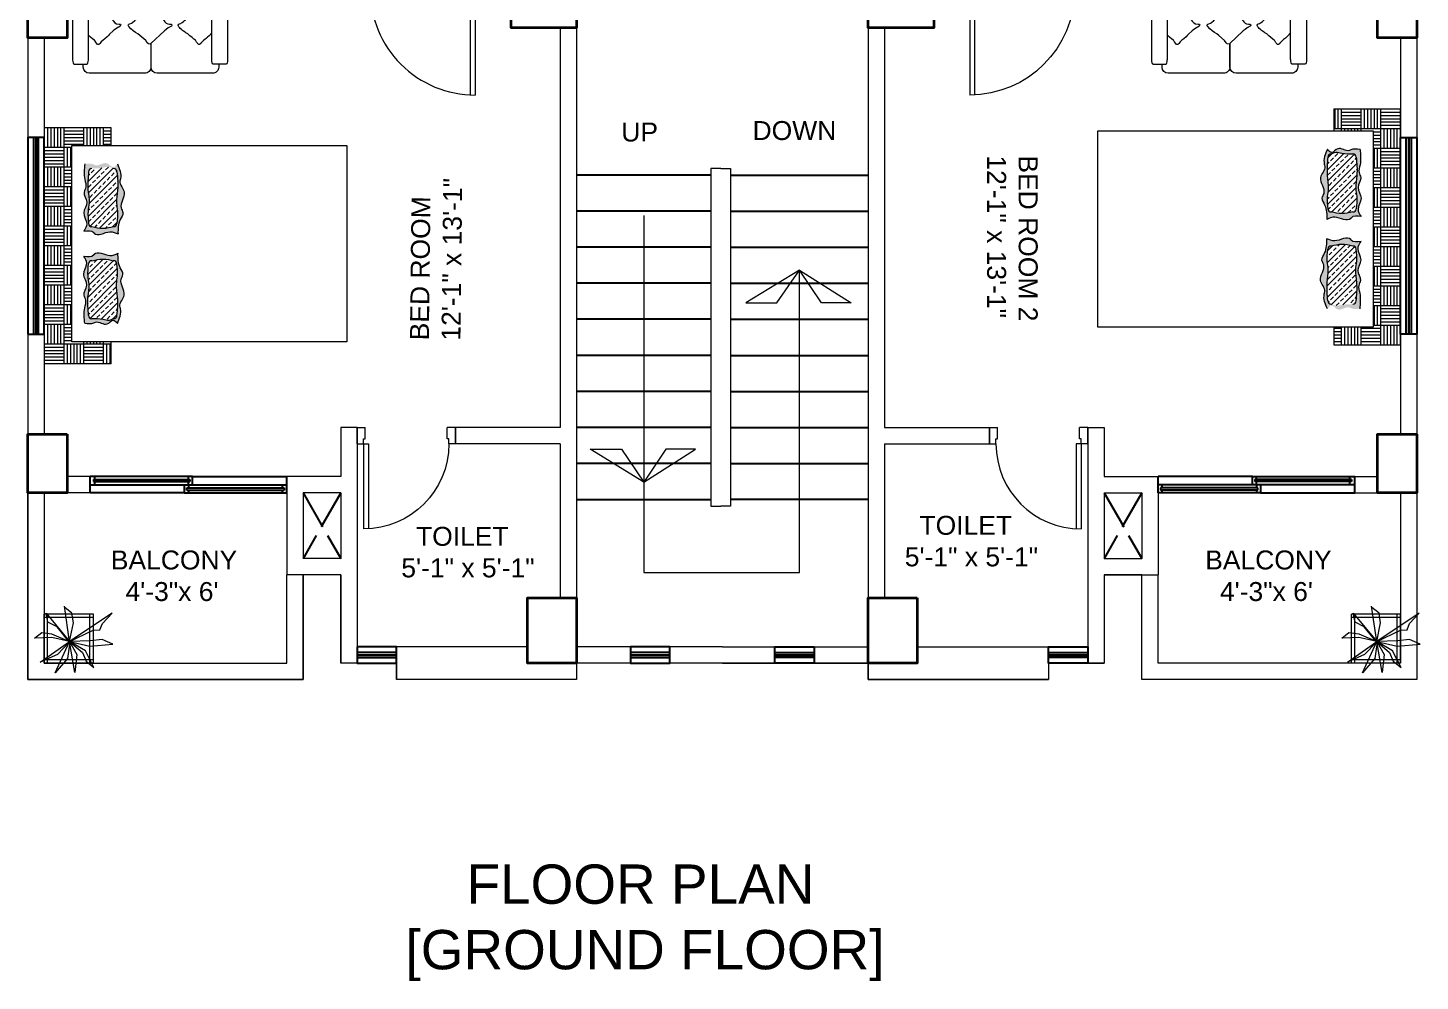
# Model space of a CAD drawing. Header units: inches. Extents: x -6918 to 21732, y -6368 to 1797.
# Drawn here: x 18647.3 to 19072.2, y -4390.7 to -4099.7 of the extents above; entities that cross this region are included whole.
import ezdxf

# ---------------------------------------------------------------- set-up
doc = ezdxf.new("R2010")
doc.units = ezdxf.units.IN
doc.header["$MEASUREMENT"] = 0
doc.linetypes.add('ACAD_ISO02W100', pattern=[15, 12, -3])
for name, color, linetype, lineweight in [('COLOUMN', 10, 'Continuous', 35), ('DIM', 10, 'Continuous', 18), ('dim-8', 7, 'Continuous', 9), ('Door', 6, 'Continuous', 15), ('FTOB', 252, 'Continuous', 18), ('funiture', 250, 'Continuous', 9), ('FUR', 251, 'Continuous', 9), ('furniture', 21, 'Continuous', 15), ('LINE', 250, 'Continuous', 15), ('Raling', 1, 'Continuous', 15), ('STAIR', 32, 'Continuous', 25), ('Varanda', 16, 'Continuous', 15), ('WALL', 7, 'Continuous', 20), ('WINDOW', 5, 'Continuous', 25)]:
    doc.layers.add(name, color=color, linetype=linetype, lineweight=lineweight)
doc.layers.add('DOT', color=140, linetype='ACAD_ISO02W100')
doc.styles.get("Standard").update_dxf_attribs({"font": 'arial.ttf'})

# ---------------------------------------------------------------- blocks, each defined once
blk = doc.blocks.new('A$C71373806')
at = {"layer": 'Door'}
for p, q in [((2, 5), (2, 31)), ((3.5, 5), (3.5, 30.96)), ((0, 5), (0, 0)), ((0, 5), (2, 5)), ((2, 5), (2, 3.5)), ((2, 5), (3.5, 5)), ((28, 5), (28, 3.5)), ((30, 5), (28, 5)), ((30, 5), (30, 0)), ((0, 0), (2.5, 0)), ((2, 3.5), (2.5, 3.5)), ((2.5, 3.5), (2.5, 0)), ((27.5, 3.5), (27.5, 0)), ((28, 3.5), (27.5, 3.5)), ((30, 0), (27.5, 0))]:
    blk.add_line(p, q, dxfattribs=at)
blk.add_arc((2, 5), 26, 0, 90, dxfattribs=at)
blk = doc.blocks.new('M door')
at = {"layer": 'Door'}
for p, q in [((10890.88, 11660.35), (10895.88, 11660.35)), ((10890.88, 11660.35), (10890.88, 11658.35)), ((10890.88, 11658.35), (10892.38, 11658.35)), ((10892.38, 11658.35), (10892.38, 11657.85)), ((10892.38, 11657.85), (10895.88, 11657.85)), ((10895.88, 11660.35), (10895.88, 11657.85)), ((10890.88, 11627.85), (10860.42, 11627.85)), ((10890.88, 11626.35), (10890.88, 11627.85)), ((10890.88, 11626.35), (10860.38, 11626.35)), ((10890.88, 11624.35), (10890.88, 11626.35)), ((10890.88, 11626.35), (10892.38, 11626.35)), ((10890.88, 11624.35), (10895.88, 11624.35)), ((10892.38, 11626.85), (10895.88, 11626.85)), ((10892.38, 11626.35), (10892.38, 11626.85)), ((10895.88, 11624.35), (10895.88, 11626.85))]:
    blk.add_line(p, q, dxfattribs=at)
blk.add_arc((10892.38, 11626.35), 32, 90, 180, dxfattribs=at)
blk = doc.blocks.new('ADFSDF')
at = {"layer": 'COLOUMN'}
for points in [[(-22327.73, -19135.6), (-22309.73, -19135.6), (-22309.73, -19147.6), (-22327.73, -19147.6)], [(-22206.23, -19135.6), (-22186.23, -19135.6), (-22186.23, -19150.6), (-22206.23, -19150.6)], [(-22045.23, -19135.6), (-22025.23, -19135.6), (-22025.23, -19150.6), (-22045.23, -19150.6)], [(-21921.73, -19135.6), (-21903.73, -19135.6), (-21903.73, -19147.6), (-21921.73, -19147.6)], [(-22315.73, -19284.6), (-22315.73, -19302.6), (-22327.73, -19302.6), (-22327.73, -19284.6)], [(-22206.23, -19284.6), (-22186.23, -19284.6), (-22186.23, -19299.6), (-22206.23, -19299.6)], [(-22045.23, -19284.6), (-22025.23, -19284.6), (-22025.23, -19299.6), (-22045.23, -19299.6)], [(-21903.73, -19284.6), (-21903.73, -19302.6), (-21915.73, -19302.6), (-21915.73, -19284.6)], [(-22315.73, -19438.6), (-22315.73, -19456.6), (-22327.73, -19456.6), (-22327.73, -19438.6)], [(-22180.23, -19438.6), (-22160.23, -19438.6), (-22160.23, -19453.6), (-22180.23, -19453.6)], [(-22071.23, -19438.6), (-22051.23, -19438.6), (-22051.23, -19453.6), (-22071.23, -19453.6)], [(-21903.73, -19438.6), (-21903.73, -19456.6), (-21915.73, -19456.6), (-21915.73, -19438.6)], [(-22315.73, -19577.6), (-22315.73, -19595.6), (-22327.73, -19595.6), (-22327.73, -19577.6)], [(-21903.73, -19577.6), (-21903.73, -19595.6), (-21915.73, -19595.6), (-21915.73, -19577.6)], [(-22160.23, -19627.6), (-22160.23, -19647.6), (-22175.23, -19647.6), (-22175.23, -19627.6)], [(-22056.23, -19627.6), (-22056.23, -19647.6), (-22071.23, -19647.6), (-22071.23, -19627.6)]]:
    blk.add_lwpolyline(points, close=True, dxfattribs=at)
blk = doc.blocks.new('A$C33DE3946')
at = {"layer": 'funiture', "linetype": 'ByBlock', "ltscale": 50}
h = blk.add_hatch(color=146, dxfattribs=at)
edge = h.paths.add_edge_path()
edge.add_spline(control_points=[(26.11, 44.95), (25.33, 45.31), (23.06, 46.36), (19.74, 43.94), (18.12, 46.16), (16.86, 45.98), (15.66, 45.81)], knot_values=[0, 0, 0, 0, 2.535089, 7.417238, 7.565084, 10.641303, 10.641303, 10.641303, 10.641303], degree=3, periodic=0)
edge.add_spline(control_points=[(15.66, 45.81), (16.11, 46.53), (17.22, 48.33), (14.72, 51.39), (17.5, 54.6), (15.14, 57.26), (16.65, 59.45), (15.53, 62.38), (15.8, 64.74), (15.97, 66.32)], knot_values=[0, 0, 0, 0, 2.365898, 5.877054, 9.315251, 12.442743, 14.040477, 16.397017, 21.143287, 21.143287, 21.143287, 21.143287], degree=3, periodic=0)
edge.add_spline(control_points=[(15.97, 66.32), (16.94, 66.42), (18.07, 66.54), (20.14, 65.41), (22.47, 67.79), (24.5, 64.66), (25.5, 65.85), (25.92, 66.35)], knot_values=[0, 0, 0, 0, 2.808231, 3.268551, 6.873507, 9.111892, 10.726097, 10.726097, 10.726097, 10.726097], degree=3, periodic=0)
edge.add_spline(control_points=[(25.92, 66.35), (26.58, 64.85), (27.34, 63.09), (26.29, 60.15), (29.54, 57.41), (26.08, 53.93), (28.02, 51.24), (26.07, 48.7), (26.09, 46.44), (26.11, 44.95)], knot_values=[0, 0, 0, 0, 4.610529, 5.374615, 9.016949, 13.930416, 15.45398, 17.711327, 22.172351, 22.172351, 22.172351, 22.172351], degree=3, periodic=0)
edge = h.paths.add_edge_path(flags=16)
edge.add_spline(control_points=[(18.14, 47.2), (19.28, 46.96), (21.49, 46.49), (23.7, 46.97), (24.78, 47.2)], knot_values=[0, 0, 0, 0, 3.429086, 6.69861, 6.69861, 6.69861, 6.69861], degree=3, periodic=0)
edge.add_ellipse((24.78, 48.2), major_axis=(0.708, 0.708), ratio=1, start_angle=225.0292, end_angle=312.4047)
edge.add_spline(control_points=[(25.78, 48.15), (25.92, 49.42), (26.15, 51.51), (25.4, 54.88), (26.27, 58.89), (25.96, 62.08), (25.78, 63.96)], knot_values=[0, 0, 0, 0, 3.808144, 6.257194, 10.21247, 15.843289, 15.843289, 15.843289, 15.843289], degree=3, periodic=0)
edge.add_ellipse((24.78, 63.96), major_axis=(0.707, 0.707), ratio=1, start_angle=315.4095, end_angle=405)
edge.add_spline(control_points=[(24.78, 64.96), (24.32, 65.16), (23.28, 65.63), (21.02, 64.97), (19.27, 64.96), (18.14, 64.96)], knot_values=[0, 0, 0, 0, 1.462449, 3.329855, 6.731129, 6.731129, 6.731129, 6.731129], degree=3, periodic=0)
edge.add_ellipse((18.14, 63.96), major_axis=(-0.707, 0.707), ratio=1, start_angle=-45, end_angle=45)
edge.add_spline(control_points=[(17.14, 63.96), (16.96, 62.08), (16.65, 58.89), (17.52, 54.88), (16.77, 51.51), (17, 49.42), (17.15, 48.15)], knot_values=[0, 0, 0, 0, 5.630819, 9.586095, 12.035145, 15.843289, 15.843289, 15.843289, 15.843289], degree=3, periodic=0)
edge.add_ellipse((18.14, 48.2), major_axis=(0.707, 0.707), ratio=1, start_angle=137.5277, end_angle=225)
h = blk.add_hatch(color=146, dxfattribs=at)
edge = h.paths.add_edge_path()
edge.add_spline(control_points=[(25.92, 17.65), (25.5, 18.15), (24.5, 19.34), (22.47, 16.21), (20.14, 18.59), (18.07, 17.46), (16.94, 17.58), (15.97, 17.68)], knot_values=[0, 0, 0, 0, 1.614205, 3.85259, 7.457546, 7.917867, 10.726097, 10.726097, 10.726097, 10.726097], degree=3, periodic=0)
edge.add_spline(control_points=[(15.97, 17.68), (15.8, 19.26), (15.53, 21.62), (16.65, 24.55), (15.14, 26.74), (17.5, 29.4), (14.72, 32.61), (17.22, 35.67), (16.11, 37.47), (15.66, 38.19)], knot_values=[0, 0, 0, 0, 4.74627, 7.10281, 8.700544, 11.828036, 15.266233, 18.777389, 21.143287, 21.143287, 21.143287, 21.143287], degree=3, periodic=0)
edge.add_spline(control_points=[(15.66, 38.19), (16.86, 38.02), (18.12, 37.84), (19.74, 40.06), (23.06, 37.64), (25.33, 38.69), (26.11, 39.05)], knot_values=[0, 0, 0, 0, 3.076219, 3.224065, 8.106215, 10.641303, 10.641303, 10.641303, 10.641303], degree=3, periodic=0)
edge.add_spline(control_points=[(26.11, 39.05), (26.09, 37.56), (26.07, 35.3), (28.02, 32.76), (26.08, 30.07), (29.54, 26.59), (26.29, 23.85), (27.34, 20.91), (26.58, 19.15), (25.92, 17.65)], knot_values=[0, 0, 0, 0, 4.461025, 6.718371, 8.241935, 13.155403, 16.797737, 17.561823, 22.172351, 22.172351, 22.172351, 22.172351], degree=3, periodic=0)
edge = h.paths.add_edge_path(flags=16)
edge.add_spline(control_points=[(24.78, 36.8), (23.7, 37.03), (21.49, 37.51), (19.28, 37.04), (18.14, 36.8)], knot_values=[0, 0, 0, 0, 3.269523, 6.69861, 6.69861, 6.69861, 6.69861], degree=3, periodic=0)
edge.add_ellipse((18.14, 35.8), major_axis=(-0.707, 0.707), ratio=1, start_angle=-45, end_angle=42.4723)
edge.add_spline(control_points=[(17.15, 35.85), (17, 34.58), (16.77, 32.49), (17.52, 29.12), (16.65, 25.11), (16.96, 21.92), (17.14, 20.04)], knot_values=[0, 0, 0, 0, 3.808144, 6.257194, 10.21247, 15.843289, 15.843289, 15.843289, 15.843289], degree=3, periodic=0)
edge.add_ellipse((18.14, 20.04), major_axis=(0.707, 0.707), ratio=1, start_angle=135, end_angle=225)
edge.add_spline(control_points=[(18.14, 19.04), (19.27, 19.04), (21.02, 19.03), (23.28, 18.37), (24.32, 18.84), (24.78, 19.04)], knot_values=[0, 0, 0, 0, 3.401273, 5.26868, 6.731129, 6.731129, 6.731129, 6.731129], degree=3, periodic=0)
edge.add_ellipse((24.78, 20.04), major_axis=(-0.707, 0.707), ratio=1, start_angle=135, end_angle=224.5905)
edge.add_spline(control_points=[(25.78, 20.04), (25.96, 21.92), (26.27, 25.11), (25.4, 29.12), (26.15, 32.49), (25.92, 34.58), (25.78, 35.85)], knot_values=[0, 0, 0, 0, 5.630819, 9.586095, 12.035145, 15.843289, 15.843289, 15.843289, 15.843289], degree=3, periodic=0)
edge.add_ellipse((24.78, 35.8), major_axis=(-0.708, 0.708), ratio=1, start_angle=227.5953, end_angle=314.9708)
at = {"layer": 'funiture', "color": 146, "linetype": 'ByBlock', "lineweight": 9, "ltscale": 50}
for p, q in [((9.59, 77.31), (3.59, 77.31)), ((3.59, 77.31), (3.59, 71.31)), ((4.59, 77.31), (4.59, 71.31)), ((5.59, 77.31), (5.59, 71.31)), ((6.59, 77.31), (6.59, 71.31)), ((7.59, 77.31), (7.59, 71.31)), ((8.59, 77.31), (8.59, 71.31)), ((15.59, 77.31), (9.59, 77.31)), ((9.59, 77.31), (9.59, 71.31)), ((21.59, 77.31), (15.59, 77.31)), ((15.59, 77.31), (15.59, 72)), ((16.59, 77.31), (16.59, 72)), ((17.59, 77.31), (17.59, 72)), ((18.59, 77.31), (18.59, 72)), ((19.59, 77.31), (19.59, 72)), ((20.59, 77.31), (20.59, 72)), ((24, 77.31), (21.59, 77.31)), ((21.59, 77.31), (21.59, 72)), ((24, 72), (24, 77.31)), ((15.59, 76.31), (9.59, 76.31)), ((15.59, 75.31), (9.59, 75.31)), ((15.59, 74.31), (9.59, 74.31)), ((15.59, 73.31), (9.59, 73.31)), ((15.59, 72.31), (9.59, 72.31)), ((24, 76.31), (21.59, 76.31)), ((24, 75.31), (21.59, 75.31)), ((24, 74.31), (21.59, 74.31)), ((24, 73.31), (21.59, 73.31)), ((24, 72.31), (21.59, 72.31)), ((9.59, 71.31), (3.59, 71.31)), ((3.59, 71.31), (3.59, 65.31)), ((9.59, 70.31), (3.59, 70.31)), ((9.59, 69.31), (3.59, 69.31)), ((9.59, 68.31), (3.59, 68.31)), ((12, 71.31), (9.59, 71.31)), ((9.59, 71.31), (9.59, 65.31)), ((10.59, 71.31), (10.59, 65.31)), ((11.59, 71.31), (11.59, 65.31)), ((9.59, 67.31), (3.59, 67.31)), ((9.59, 66.31), (3.59, 66.31)), ((3.59, 65.31), (3.59, 59.31)), ((9.59, 65.31), (3.59, 65.31)), ((4.59, 65.31), (4.59, 59.31)), ((5.59, 65.31), (5.59, 59.31)), ((6.59, 65.31), (6.59, 59.31)), ((7.59, 65.31), (7.59, 59.31)), ((8.59, 65.31), (8.59, 59.31)), ((9.59, 65.31), (9.59, 59.31)), ((12, 65.31), (9.59, 65.31)), ((12, 64.31), (9.59, 64.31)), ((12, 63.31), (9.59, 63.31)), ((12, 62.31), (9.59, 62.31)), ((12, 61.31), (9.59, 61.31)), ((12, 60.31), (9.59, 60.31)), ((9.59, 59.31), (3.59, 59.31)), ((3.59, 59.31), (3.59, 53.31)), ((9.59, 58.31), (3.59, 58.31)), ((9.59, 57.31), (3.59, 57.31)), ((9.59, 56.31), (3.59, 56.31)), ((9.59, 55.31), (3.59, 55.31)), ((12, 59.31), (9.59, 59.31)), ((9.59, 59.31), (9.59, 53.31)), ((10.59, 59.31), (10.59, 53.31)), ((11.59, 59.31), (11.59, 53.31)), ((9.59, 54.31), (3.59, 54.31)), ((9.59, 53.31), (3.59, 53.31)), ((3.59, 53.31), (3.59, 47.31)), ((4.59, 53.31), (4.59, 47.31)), ((5.59, 53.31), (5.59, 47.31)), ((6.59, 53.31), (6.59, 47.31)), ((7.59, 53.31), (7.59, 47.31)), ((8.59, 53.31), (8.59, 47.31)), ((12, 53.31), (9.59, 53.31)), ((9.59, 53.31), (9.59, 47.31)), ((12, 52.31), (9.59, 52.31)), ((12, 51.31), (9.59, 51.31)), ((9.59, 47.31), (3.59, 47.31)), ((3.59, 47.31), (3.59, 41.31)), ((12, 50.31), (9.59, 50.31)), ((12, 49.31), (9.59, 49.31)), ((12, 48.31), (9.59, 48.31)), ((12, 47.31), (9.59, 47.31)), ((9.59, 47.31), (9.59, 41.31)), ((10.59, 47.31), (10.59, 41.31)), ((11.59, 47.31), (11.59, 41.31)), ((9.59, 46.31), (3.59, 46.31)), ((9.59, 45.31), (3.59, 45.31)), ((9.59, 44.31), (3.59, 44.31)), ((9.59, 43.31), (3.59, 43.31)), ((9.59, 42.31), (3.59, 42.31)), ((9.59, 41.31), (3.59, 41.31)), ((3.59, 41.31), (3.59, 35.31)), ((4.59, 41.31), (4.59, 35.31)), ((5.59, 41.31), (5.59, 35.31)), ((6.59, 41.31), (6.59, 35.31)), ((7.59, 41.31), (7.59, 35.31)), ((8.59, 41.31), (8.59, 35.31)), ((12, 41.31), (9.59, 41.31)), ((9.59, 41.31), (9.59, 35.31)), ((12, 40.31), (9.59, 40.31)), ((12, 39.31), (9.59, 39.31)), ((12, 38.31), (9.59, 38.31)), ((9.59, 35.31), (3.59, 35.31)), ((3.59, 35.31), (3.59, 29.31)), ((9.59, 34.31), (3.59, 34.31)), ((12, 37.31), (9.59, 37.31)), ((12, 36.31), (9.59, 36.31)), ((12, 35.31), (9.59, 35.31)), ((9.59, 35.31), (9.59, 29.31)), ((10.59, 35.31), (10.59, 29.31)), ((11.59, 35.31), (11.59, 29.31)), ((9.59, 33.31), (3.59, 33.31)), ((9.59, 32.31), (3.59, 32.31)), ((9.59, 31.31), (3.59, 31.31)), ((9.59, 30.31), (3.59, 30.31)), ((9.59, 29.31), (3.59, 29.31)), ((3.59, 29.31), (3.59, 23.31)), ((4.59, 29.31), (4.59, 23.31)), ((5.59, 29.31), (5.59, 23.31)), ((6.59, 29.31), (6.59, 23.31)), ((7.59, 29.31), (7.59, 23.31)), ((8.59, 29.31), (8.59, 23.31)), ((12, 29.31), (9.59, 29.31)), ((9.59, 29.31), (9.59, 23.31)), ((12, 28.31), (9.59, 28.31)), ((12, 27.31), (9.59, 27.31)), ((12, 26.31), (9.59, 26.31)), ((9.59, 23.31), (3.59, 23.31)), ((3.59, 23.31), (3.59, 17.31)), ((9.59, 22.31), (3.59, 22.31)), ((9.59, 21.31), (3.59, 21.31)), ((12, 25.31), (9.59, 25.31)), ((12, 24.31), (9.59, 24.31)), ((12, 23.31), (9.59, 23.31)), ((9.59, 23.31), (9.59, 17.31)), ((10.59, 23.31), (10.59, 17.31)), ((11.59, 23.31), (11.59, 17.31)), ((9.59, 20.31), (3.59, 20.31)), ((9.59, 19.31), (3.59, 19.31)), ((9.59, 18.31), (3.59, 18.31)), ((9.59, 17.31), (3.59, 17.31)), ((3.59, 17.31), (3.59, 11.31)), ((4.59, 17.31), (4.59, 11.31)), ((5.59, 17.31), (5.59, 11.31)), ((6.59, 17.31), (6.59, 11.31)), ((7.59, 17.31), (7.59, 11.31)), ((8.59, 17.31), (8.59, 11.31)), ((12, 17.31), (9.59, 17.31)), ((9.59, 17.31), (9.59, 11.31)), ((12, 16.31), (9.59, 16.31)), ((12, 15.31), (9.59, 15.31)), ((12, 14.31), (9.59, 14.31)), ((12, 13.31), (9.59, 13.31)), ((9.59, 11.31), (3.59, 11.31)), ((3.59, 11.31), (3.59, 5.31)), ((9.59, 10.31), (3.59, 10.31)), ((9.59, 9.31), (3.59, 9.31)), ((12, 12.31), (9.59, 12.31)), ((15.59, 11.31), (9.59, 11.31)), ((9.59, 11.31), (9.59, 5.31)), ((10.59, 11.31), (10.59, 5.31)), ((11.59, 11.31), (11.59, 5.31)), ((12.59, 11.31), (12.59, 5.31)), ((13.59, 11.31), (13.59, 5.31)), ((14.59, 11.31), (14.59, 5.31)), ((15.59, 12), (15.59, 11.31)), ((21.59, 11.31), (15.59, 11.31)), ((15.59, 11.31), (15.59, 5.31)), ((21.59, 10.31), (15.59, 10.31)), ((21.59, 9.31), (15.59, 9.31)), ((16.59, 12), (16.59, 11.31)), ((17.59, 12), (17.59, 11.31)), ((18.59, 12), (18.59, 11.31)), ((19.59, 12), (19.59, 11.31)), ((20.59, 12), (20.59, 11.31)), ((21.59, 12), (21.59, 11.31)), ((24, 11.31), (21.59, 11.31)), ((21.59, 11.31), (21.59, 5.31)), ((22.59, 11.31), (22.59, 5.31)), ((23.59, 11.31), (23.59, 5.31)), ((24, 5.31), (24, 12)), ((9.59, 8.31), (3.59, 8.31)), ((9.59, 7.31), (3.59, 7.31)), ((9.59, 6.31), (3.59, 6.31)), ((9.59, 5.31), (3.59, 5.31)), ((15.59, 5.31), (9.59, 5.31)), ((21.59, 8.31), (15.59, 8.31)), ((21.59, 7.31), (15.59, 7.31)), ((21.59, 6.31), (15.59, 6.31)), ((21.59, 5.31), (15.59, 5.31)), ((24, 5.31), (21.59, 5.31))]:
    blk.add_line(p, q, dxfattribs=at)
at = {"layer": 'funiture', "color": 146, "ltscale": 20}
for p, q in [((12, 12), (12, 72)), ((12, 72), (96, 72)), ((96, 72), (96, 12)), ((96, 12), (12, 12))]:
    blk.add_line(p, q, dxfattribs=at)
at = {"layer": 'funiture', "color": 146, "linetype": 'ByBlock', "ltscale": 50}
for p, q in [((21.19, 65.12), (16.9, 60.83)), ((24.62, 65.03), (17.04, 57.44)), ((18.79, 64.49), (17.91, 63.61)), ((21.88, 64.05), (21, 63.17)), ((23.21, 65.38), (22.33, 64.49)), ((25.7, 64.34), (25.42, 64.05)), ((17.91, 60.08), (17.02, 59.19)), ((17.46, 63.17), (17.03, 62.73)), ((25.89, 62.76), (17.25, 54.12)), ((19.23, 61.4), (18.35, 60.52)), ((20.56, 62.73), (19.67, 61.84)), ((21, 59.63), (20.12, 58.75)), ((22.33, 60.96), (21.44, 60.08)), ((23.65, 62.29), (22.77, 61.4)), ((24.98, 63.61), (24.09, 62.73)), ((25.42, 60.52), (24.54, 59.63)), ((26.01, 61.11), (25.86, 60.96)), ((26.04, 59.37), (16.95, 50.28)), ((18.35, 56.98), (17.46, 56.1)), ((25.66, 55.46), (17.58, 47.37)), ((19.67, 58.31), (18.79, 57.42)), ((21.44, 56.54), (20.56, 55.66)), ((22.77, 57.87), (21.88, 56.98)), ((24.09, 59.19), (23.21, 58.31)), ((24.54, 56.1), (23.65, 55.21)), ((25.86, 57.42), (24.98, 56.54)), ((17.46, 52.56), (16.99, 52.09)), ((18.79, 53.89), (17.91, 53)), ((20.12, 55.21), (19.23, 54.33)), ((20.56, 52.12), (19.67, 51.24)), ((25.92, 52.18), (20.52, 46.78)), ((21.88, 53.45), (21, 52.56)), ((23.21, 54.77), (22.33, 53.89)), ((23.65, 51.68), (22.77, 50.79)), ((24.98, 53), (24.09, 52.12)), ((25.71, 53.74), (25.42, 53.45)), ((17.91, 49.47), (17.09, 48.65)), ((19.23, 50.79), (18.35, 49.91)), ((19.67, 47.7), (18.99, 47.02)), ((21, 49.03), (20.12, 48.14)), ((22.33, 50.35), (21.44, 49.47)), ((22.77, 47.26), (22.27, 46.76)), ((24.09, 48.58), (23.21, 47.7)), ((25.82, 48.54), (24.39, 47.11)), ((25.42, 49.91), (24.54, 49.03)), ((25.98, 50.47), (25.86, 50.35)), ((25.91, 34.5), (16.93, 25.51)), ((21.62, 37.27), (16.94, 32.6)), ((17.02, 34.44), (17, 34.42)), ((24.7, 36.82), (17.28, 29.4)), ((18.35, 35.77), (17.46, 34.88)), ((19.67, 37.09), (18.79, 36.21)), ((20.12, 34), (19.23, 33.12)), ((21.44, 35.33), (20.56, 34.44)), ((22.77, 36.65), (21.88, 35.77)), ((23.23, 37.11), (23.21, 37.09)), ((24.54, 34.88), (23.65, 34)), ((25.74, 36.09), (24.98, 35.33)), ((25.79, 30.83), (16.97, 22.01)), ((17.46, 31.35), (17.11, 31)), ((18.79, 32.68), (17.91, 31.79)), ((20.56, 30.91), (19.67, 30.02)), ((21.88, 32.23), (21, 31.35)), ((23.21, 33.56), (22.33, 32.68)), ((23.65, 30.47), (22.77, 29.58)), ((24.98, 31.79), (24.09, 30.91)), ((25.98, 32.8), (25.42, 32.23)), ((17.91, 28.26), (17.16, 27.51)), ((25.79, 27.3), (17.66, 19.17)), ((19.23, 29.58), (18.35, 28.7)), ((19.67, 26.49), (18.79, 25.6)), ((21, 27.81), (20.12, 26.93)), ((22.33, 29.14), (21.44, 28.26)), ((22.77, 26.05), (21.88, 25.16)), ((24.09, 27.37), (23.21, 26.49)), ((25.42, 28.7), (24.54, 27.81)), ((25.86, 25.6), (24.98, 24.72)), ((17.02, 23.84), (16.88, 23.7)), ((18.35, 25.16), (17.46, 24.28)), ((18.79, 22.07), (17.91, 21.18)), ((20.12, 23.39), (19.23, 22.51)), ((21.44, 24.72), (20.56, 23.84)), ((26.04, 24.02), (20.94, 18.91)), ((21.88, 21.63), (21, 20.74)), ((23.21, 22.95), (22.33, 22.07)), ((24.54, 24.28), (23.65, 23.39)), ((25.97, 22.17), (25.42, 21.63)), ((17.46, 20.74), (17.11, 20.39)), ((20.56, 20.3), (19.67, 19.42)), ((23.65, 19.86), (22.77, 18.97)), ((24.98, 21.18), (24.09, 20.3)), ((25.8, 20.24), (24.46, 18.9))]:
    blk.add_line(p, q, dxfattribs=at)
for centre, start, end in [((18.14, 63.96), 90, 180), ((24.78, 63.96), 0, 90), ((24.78, 48.2), 270.0292, 357.4047), ((24.78, 35.8), 2.5953, 89.9708), ((18.14, 20.04), 180, 270), ((24.78, 20.04), 270, 0)]:
    blk.add_arc(centre, 1, start, end, dxfattribs=at)
at = {"layer": 'funiture', "color": 146, "linetype": 'ByBlock', "lineweight": 0, "ltscale": 50}
for centre, start, end in [((18.14, 48.2), 182.5277, 270), ((18.14, 35.8), 90, 177.4723)]:
    blk.add_arc(centre, 1, start, end, dxfattribs=at)
at = {"layer": 'funiture', "color": 146, "linetype": 'ByBlock', "ltscale": 50}
for points, knots in [([(15.97, 66.32), (15.8, 64.74), (15.53, 62.38), (16.65, 59.45), (15.14, 57.26), (17.5, 54.6), (14.72, 51.39), (17.22, 48.33), (16.11, 46.53), (15.66, 45.81)], [0, 0, 0, 0, 4.74627, 7.10281, 8.700544, 11.828036, 15.266233, 18.777389, 21.143287, 21.143287, 21.143287, 21.143287]), ([(17.14, 63.96), (16.96, 62.08), (16.65, 58.89), (17.52, 54.88), (16.77, 51.51), (17, 49.42), (17.15, 48.15)], [0, 0, 0, 0, 5.630819, 9.586095, 12.035145, 15.843289, 15.843289, 15.843289, 15.843289]), ([(25.78, 63.96), (25.96, 62.08), (26.27, 58.89), (25.4, 54.88), (26.15, 51.51), (25.92, 49.42), (25.78, 48.15)], [0, 0, 0, 0, 5.630819, 9.586095, 12.035145, 15.843289, 15.843289, 15.843289, 15.843289]), ([(25.92, 66.35), (26.58, 64.85), (27.34, 63.09), (26.29, 60.15), (29.54, 57.41), (26.08, 53.93), (28.02, 51.24), (26.07, 48.7), (26.09, 46.44), (26.11, 44.95)], [0, 0, 0, 0, 4.610529, 5.374615, 9.016949, 13.930416, 15.45398, 17.711327, 22.172351, 22.172351, 22.172351, 22.172351]), ([(18.14, 47.2), (19.28, 46.96), (21.49, 46.49), (23.7, 46.97), (24.78, 47.2)], [0, 0, 0, 0, 3.429086, 6.69861, 6.69861, 6.69861, 6.69861]), ([(15.66, 45.81), (16.86, 45.98), (18.12, 46.16), (19.74, 43.94), (23.06, 46.36), (25.33, 45.31), (26.11, 44.95)], [0, 0, 0, 0, 3.076219, 3.224065, 8.106215, 10.641303, 10.641303, 10.641303, 10.641303]), ([(15.66, 38.19), (16.86, 38.02), (18.12, 37.84), (19.74, 40.06), (23.06, 37.64), (25.33, 38.69), (26.11, 39.05)], [0, 0, 0, 0, 3.076219, 3.224065, 8.106215, 10.641303, 10.641303, 10.641303, 10.641303]), ([(25.92, 17.65), (26.58, 19.15), (27.34, 20.91), (26.29, 23.85), (29.54, 26.59), (26.08, 30.07), (28.02, 32.76), (26.07, 35.3), (26.09, 37.56), (26.11, 39.05)], [0, 0, 0, 0, 4.610529, 5.374615, 9.016949, 13.930416, 15.45398, 17.711327, 22.172351, 22.172351, 22.172351, 22.172351]), ([(15.97, 17.68), (15.8, 19.26), (15.53, 21.62), (16.65, 24.55), (15.14, 26.74), (17.5, 29.4), (14.72, 32.61), (17.22, 35.67), (16.11, 37.47), (15.66, 38.19)], [0, 0, 0, 0, 4.74627, 7.10281, 8.700544, 11.828036, 15.266233, 18.777389, 21.143287, 21.143287, 21.143287, 21.143287]), ([(17.14, 20.04), (16.96, 21.92), (16.65, 25.11), (17.52, 29.12), (16.77, 32.49), (17, 34.58), (17.15, 35.85)], [0, 0, 0, 0, 5.630819, 9.586095, 12.035145, 15.843289, 15.843289, 15.843289, 15.843289]), ([(18.14, 36.8), (19.28, 37.04), (21.49, 37.51), (23.7, 37.03), (24.78, 36.8)], [0, 0, 0, 0, 3.429086, 6.69861, 6.69861, 6.69861, 6.69861]), ([(25.78, 20.04), (25.96, 21.92), (26.27, 25.11), (25.4, 29.12), (26.15, 32.49), (25.92, 34.58), (25.78, 35.85)], [0, 0, 0, 0, 5.630819, 9.586095, 12.035145, 15.843289, 15.843289, 15.843289, 15.843289]), ([(15.97, 17.68), (16.94, 17.58), (18.07, 17.46), (20.14, 18.59), (22.47, 16.21), (24.5, 19.34), (25.5, 18.15), (25.92, 17.65)], [0, 0, 0, 0, 2.808231, 3.268551, 6.873507, 9.111892, 10.726097, 10.726097, 10.726097, 10.726097]), ([(24.78, 19.04), (24.32, 18.84), (23.28, 18.37), (21.02, 19.03), (19.27, 19.04), (18.14, 19.04)], [0, 0, 0, 0, 1.462449, 3.329855, 6.731129, 6.731129, 6.731129, 6.731129])]:
    blk.add_open_spline(points, degree=3, knots=knots, dxfattribs=at)
blk = doc.blocks.new('FTOB')
at = {"layer": 'FTOB', "color": 72}
for p, q in [((1356.22, 2644.41), (1360.62, 2634.82)), ((1362.23, 2644.29), (1360.62, 2634.82)), ((1351.64, 2641.12), (1360.62, 2634.82)), ((1353.43, 2626.2), (1360.62, 2634.82)), ((1360.62, 2634.82), (1359.01, 2624.1)), ((1373.58, 2626.2), (1360.62, 2634.82))]:
    blk.add_line(p, q, dxfattribs=at)
at = {"layer": 'FTOB'}
for p, q in [((1352.86, 2641.48), (1352.86, 2626.48)), ((1367.86, 2641.48), (1352.86, 2641.48)), ((1367.86, 2640.43), (1352.86, 2640.43)), ((1353.91, 2641.48), (1353.91, 2626.48)), ((1366.81, 2641.48), (1366.81, 2626.48)), ((1367.86, 2641.48), (1367.86, 2626.48)), ((1367.86, 2627.53), (1352.86, 2627.53)), ((1367.86, 2626.48), (1352.86, 2626.48))]:
    blk.add_line(p, q, dxfattribs=at)
at = {"layer": 'FTOB', "color": 72, "flags": 128}
for points in [[(1360.68, 2635.07), (1359.98, 2640.05), (1356.22, 2644.41)], [(1360.62, 2634.82), (1362.86, 2638.86), (1362.23, 2644.29)], [(1360.53, 2635), (1356.89, 2638.84), (1351.64, 2641.12)], [(1349.94, 2633.78), (1352.1, 2632.11), (1355.1, 2632.46), (1360.62, 2634.82)], [(1360.62, 2634.82), (1367.84, 2631.39), (1369.86, 2631.28), (1370.64, 2629.34), (1373.58, 2626.2)]]:
    blk.add_lwpolyline(points, dxfattribs=at)
blk.add_lwpolyline([(1360.62, 2634.82), (1364.51, 2638.16), (1365.66, 2640.82), (1368.01, 2642.77), (1365.44, 2637.73)], close=True, dxfattribs=at)
at = {"layer": 'FTOB', "color": 72, "extrusion": (0, 0, -1), "flags": 128}
for points in [[(-1360.39, 2634.89), (-1356.77, 2630.41), (-1354.02, 2628.9), (-1353.43, 2626.2)], [(-1360.62, 2634.82), (-1366.83, 2636.26), (-1373.85, 2635.62)], [(-1373.85, 2635.62), (-1370.58, 2634.19), (-1366.99, 2634.63), (-1360.62, 2634.82)], [(-1360.62, 2634.82), (-1355.16, 2633.58), (-1349.94, 2633.78)], [(-1360.62, 2634.82), (-1361.76, 2629.13), (-1361.31, 2626.18), (-1359.11, 2624.5)]]:
    blk.add_lwpolyline(points, dxfattribs=at)
blk = doc.blocks.new('A$C32D36C69')
at = {"layer": 'FUR'}
for points in [[(3.02, 23.85), (44.08, 23.85, -0.237245), (45.38, 23.27), (45.38, 17.75, -0.239259), (44.08, 17.1), (2.39, 17.1, -0.373324), (1.95, 17.57), (1.95, 23.26, -0.259578), (3.02, 23.85, -0.458998)], [(1.95, 20.39), (0.47, 20.39, 0.000201), (0.29, 20.27, 0.125644), (0, 18.8), (0, 4.32, 0.112539), (0.28, 2.84), (0.47, 2.71), (4.38, 2.71), (4.55, 2.84, 0.107081), (4.85, 4.32), (4.85, 17.1)], [(4.85, 12.29), (5.68, 11.39), (6.1, 11), (6.43, 10.73), (7, 10.3), (7.36, 10.01), (7.68, 9.71), (7.87, 9.5), (8.06, 9.22), (8.13, 9.13), (8.17, 9.08), (8.24, 8.97), (8.56, 8.73), (8.7, 8.71), (8.83, 8.73), (8.94, 8.81), (9.06, 8.92), (9.22, 9.12), (9.36, 9.36), (9.46, 9.52), (9.56, 9.71), (9.69, 9.89), (9.84, 10.04), (10.32, 10.4), (10.85, 10.86), (11.5, 11.43), (12.17, 11.98), (12.71, 12.37), (12.98, 12.54), (13.44, 12.83), (13.77, 13.08), (14.05, 13.31), (14.46, 13.68), (14.7, 13.95), (14.86, 14.15), (15.01, 14.35, 0.398667), (14.95, 14.96), (14.65, 15.08), (14.32, 15.21), (14.03, 15.33), (13.87, 15.43), (13.42, 15.81), (13.12, 16.09), (12.9, 16.31), (12.76, 16.46), (12.37, 16.76), (12.14, 16.94), (11.74, 17.09)], [(36.22, 17.1), (36.01, 17.06, 0.261458), (35.35, 16.55), (35.18, 16.31), (34.88, 15.9), (34.4, 15.35), (33.87, 15.04), (33.12, 15), (32.88, 14.98), (32.71, 14.92), (32.6, 14.73), (32.65, 14.52), (32.79, 14.32), (33.2, 14.05), (33.47, 13.91), (33.87, 13.69), (34.4, 13.32), (34.9, 12.96), (36.05, 11.89), (36.41, 11.51), (36.79, 11.09), (37.48, 10.54), (38.04, 10.11), (38.62, 9.55), (39.01, 9.03), (39.04, 8.97), (39.27, 8.77), (39.5, 8.71), (39.72, 8.78), (40.02, 9.12), (40.31, 9.62), (40.37, 9.72), (40.65, 10.04), (41.14, 10.41), (41.84, 11.02), (42.49, 11.57)], [(45.38, 20.39), (46.86, 20.39, -0.000201), (47.05, 20.27, -0.125644), (47.34, 18.8), (47.34, 4.32, -0.112539), (47.06, 2.84), (46.86, 2.71), (42.96, 2.71), (42.79, 2.84, -0.107081), (42.49, 4.32), (42.49, 17.1)], [(2.7, 2.71), (2.7, 1.81, 0.422461), (4.57, 0), (21.51, 0, 0.405948), (23.38, 1.81), (23.38, 9.1)], [(23.42, 9.04), (23.42, 1.81, 0.422528), (25.29, 0), (42.23, 0, 0.405948), (44.1, 1.81), (44.1, 2.71)]]:
    blk.add_lwpolyline(points, format="xyb", dxfattribs=at)
blk.add_lwpolyline([(20.65, 17.1), (20.44, 17.06), (20.12, 16.88), (19.84, 16.63), (19.6, 16.31), (19.37, 15.98), (19.19, 15.73), (18.98, 15.5), (18.74, 15.29), (18.29, 15.04), (17.74, 15), (17.26, 14.96), (17.02, 14.8), (16.99, 14.55), (17.18, 14.35), (18.12, 13.8), (18.78, 13.35), (19.3, 12.98), (23.42, 9.06), (23.66, 8.91), (24.2, 8.93), (24.56, 9.31), (25, 9.96), (26.81, 11.51), (27.39, 11.98), (28.08, 12.46), (28.85, 12.96), (29.55, 13.54), (30.14, 14.22), (30.39, 14.66), (30.24, 14.91), (30.11, 14.97), (29.82, 15.1), (29.32, 15.3), (29.02, 15.49), (28.34, 16.09), (28.06, 16.39), (27.37, 16.94), (26.85, 17.1)], dxfattribs=at)

msp = doc.modelspace()

# ---------------------------------------------------------------- linework, layer by layer
at = {"layer": 'dim-8', "ltscale": 2}
for points in [[(19071.26, -4102.67), (19071.26, -4223.67)], [(19071.26, -4241.67), (19071.26, -4298.67), (18987.26, -4298.67), (18987.26, -4266.67), (18975.76, -4266.67), (18975.76, -4293.67), (18958.76, -4293.67), (18958.76, -4298.67), (18903.76, -4298.67), (18903.76, -4293.67), (18814.76, -4293.67), (18814.76, -4298.67), (18759.76, -4298.67), (18759.76, -4293.68), (18742.76, -4293.67), (18742.76, -4266.67), (18731.26, -4266.67), (18731.26, -4298.67), (18647.26, -4298.67), (18647.26, -4241.67)]]:
    msp.add_lwpolyline(points, dxfattribs=at)
at = {"layer": 'DOT'}
for p, q in [((18731.26, -4241.67), (18742.76, -4261.67)), ((18742.76, -4241.67), (18731.26, -4261.67)), ((18987.26, -4241.67), (18975.76, -4261.67)), ((18975.76, -4241.67), (18987.26, -4261.67))]:
    msp.add_line(p, q, dxfattribs=at)
at = {"layer": 'LINE'}
msp.add_lwpolyline([(18835.26, -4156.92), (18835.26, -4265.93), (18882.76, -4265.93), (18882.76, -4173.65), (18866.43, -4183.65), (18875.92, -4183.65), (18882.76, -4173.65), (18898.56, -4183.65), (18889.5, -4183.65), (18882.76, -4173.65)], dxfattribs=at)
msp.add_lwpolyline([(18835.26, -4238.35), (18818.93, -4228.35), (18828.42, -4228.35), (18835.26, -4238.35), (18851.06, -4228.35), (18842, -4228.35)], close=True, dxfattribs=at)
at = {"layer": 'Raling'}
for points in [[(18858.76, -4142.67), (18855.76, -4142.67), (18855.76, -4245.67), (18858.76, -4245.67)], [(18858.76, -4142.67), (18861.76, -4142.67), (18861.76, -4245.67), (18858.76, -4245.67)]]:
    msp.add_lwpolyline(points, dxfattribs=at)
at = {"layer": 'STAIR'}
for p, q in [((18855.76, -4144.67), (18814.76, -4144.67)), ((18861.76, -4144.67), (18903.76, -4144.67)), ((18855.76, -4155.67), (18814.76, -4155.67)), ((18861.76, -4155.67), (18903.76, -4155.67)), ((18855.76, -4166.67), (18814.76, -4166.67)), ((18861.76, -4166.67), (18903.76, -4166.67)), ((18855.76, -4177.67), (18814.76, -4177.67)), ((18861.76, -4177.67), (18903.76, -4177.67)), ((18855.76, -4188.67), (18814.76, -4188.67)), ((18861.76, -4188.67), (18903.76, -4188.67)), ((18855.76, -4199.67), (18814.76, -4199.67)), ((18861.76, -4199.67), (18903.76, -4199.67)), ((18855.76, -4210.67), (18814.76, -4210.67)), ((18861.76, -4210.67), (18903.76, -4210.67)), ((18855.76, -4221.67), (18814.76, -4221.67)), ((18861.76, -4221.67), (18903.76, -4221.67)), ((18855.76, -4232.67), (18814.76, -4232.67)), ((18861.76, -4232.67), (18903.76, -4232.67)), ((18814.76, -4243.67), (18855.76, -4243.67)), ((18903.76, -4243.67), (18861.76, -4243.67))]:
    msp.add_line(p, q, dxfattribs=at)
at = {"layer": 'Varanda'}
for points in [[(18647.26, -4241.67), (18647.26, -4298.67), (18731.26, -4298.67), (18731.26, -4266.67)], [(18652.26, -4241.67), (18652.26, -4293.67), (18726.26, -4293.67), (18726.26, -4266.67)], [(19071.26, -4241.67), (19071.26, -4298.67), (18987.26, -4298.67), (18987.26, -4266.67)], [(19066.26, -4241.67), (19066.26, -4293.67), (18992.26, -4293.67), (18992.26, -4266.67)]]:
    msp.add_lwpolyline(points, dxfattribs=at)
at = {"layer": 'WALL'}
for p, q in [((18809.76, -4099.67), (18809.76, -4221.67)), ((18814.76, -4099.67), (18814.76, -4273.67)), ((18903.76, -4099.67), (18903.76, -4273.67)), ((18908.76, -4099.67), (18908.76, -4221.67)), ((18647.26, -4102.67), (18647.26, -4133.17)), ((18652.26, -4102.67), (18652.26, -4133.17)), ((19066.26, -4102.67), (19066.26, -4133.17)), ((19071.26, -4102.67), (19071.26, -4133.17)), ((18652.26, -4133.17), (18647.26, -4133.17)), ((19066.26, -4133.17), (19071.26, -4133.17)), ((18647.26, -4193.17), (18647.26, -4223.67)), ((18652.26, -4193.17), (18647.26, -4193.17)), ((18652.26, -4193.17), (18652.26, -4223.67)), ((19066.26, -4193.17), (19066.26, -4223.67)), ((19066.26, -4193.17), (19071.26, -4193.17)), ((19071.26, -4193.17), (19071.26, -4223.67)), ((18747.76, -4221.67), (18742.76, -4221.67)), ((18742.76, -4221.67), (18742.76, -4236.67)), ((18747.76, -4221.67), (18747.76, -4293.67)), ((18809.76, -4221.67), (18777.76, -4221.67)), ((18777.76, -4221.67), (18777.76, -4226.67)), ((18908.76, -4221.67), (18940.76, -4221.67)), ((18940.76, -4221.67), (18940.76, -4226.67)), ((18970.76, -4221.67), (18975.76, -4221.67)), ((18970.76, -4221.67), (18970.76, -4293.67)), ((18975.76, -4221.67), (18975.76, -4236.67)), ((18809.76, -4226.67), (18777.76, -4226.67)), ((18809.76, -4226.67), (18809.76, -4273.67)), ((18908.76, -4226.67), (18940.76, -4226.67)), ((18908.76, -4226.67), (18908.76, -4273.67)), ((18666.26, -4236.67), (18659.26, -4236.67)), ((18666.26, -4236.67), (18666.26, -4241.67)), ((18742.76, -4236.67), (18726.26, -4236.67)), ((18726.26, -4236.67), (18726.26, -4266.67)), ((18975.76, -4236.67), (18992.26, -4236.67)), ((18992.26, -4236.67), (18992.26, -4266.67)), ((19052.26, -4236.67), (19059.26, -4236.67)), ((19052.26, -4236.67), (19052.26, -4241.67)), ((18652.26, -4241.67), (18647.26, -4241.67)), ((18666.26, -4241.67), (18659.26, -4241.67)), ((18742.76, -4241.67), (18731.26, -4241.67)), ((18731.26, -4241.67), (18731.26, -4261.67)), ((18742.76, -4241.67), (18742.76, -4261.67)), ((18975.76, -4241.67), (18987.26, -4241.67)), ((18975.76, -4241.67), (18975.76, -4261.67)), ((18987.26, -4241.67), (18987.26, -4261.67)), ((19052.26, -4241.67), (19059.26, -4241.67)), ((18742.76, -4261.67), (18731.26, -4261.67)), ((18975.76, -4261.67), (18987.26, -4261.67)), ((18742.76, -4266.67), (18726.26, -4266.67)), ((18742.76, -4266.67), (18742.76, -4293.67)), ((18975.76, -4266.67), (18992.26, -4266.67)), ((18975.76, -4266.67), (18975.76, -4293.67)), ((18799.76, -4288.67), (18759.76, -4288.67)), ((18759.76, -4288.67), (18759.76, -4298.67)), ((18831.26, -4288.67), (18814.76, -4288.67)), ((18831.26, -4288.67), (18831.26, -4293.67)), ((18859.26, -4288.67), (18843.26, -4288.67)), ((18843.26, -4288.67), (18843.26, -4293.67)), ((18859.26, -4288.67), (18875.26, -4288.67)), ((18875.26, -4288.67), (18875.26, -4293.67)), ((18887.26, -4288.67), (18903.76, -4288.67)), ((18887.26, -4288.67), (18887.26, -4293.67)), ((18918.76, -4288.67), (18958.76, -4288.67)), ((18958.76, -4288.67), (18958.76, -4298.67)), ((18747.76, -4293.67), (18742.76, -4293.67)), ((18831.26, -4293.67), (18814.76, -4293.67)), ((18814.76, -4293.67), (18814.76, -4298.67)), ((18859.26, -4293.67), (18843.26, -4293.67)), ((18859.26, -4293.67), (18875.26, -4293.67)), ((18887.26, -4293.67), (18903.76, -4293.67)), ((18903.76, -4293.67), (18903.76, -4298.67)), ((18970.76, -4293.67), (18975.76, -4293.67)), ((18814.76, -4298.67), (18759.76, -4298.67)), ((18903.76, -4298.67), (18958.76, -4298.67))]:
    msp.add_line(p, q, dxfattribs=at)
at = {"layer": 'WINDOW'}
for p, q in [((18697.49, -4236.67), (18666.26, -4236.67)), ((18666.26, -4241.67), (18666.26, -4236.67)), ((18697.49, -4236.67), (18726.26, -4236.67)), ((18726.26, -4241.67), (18726.26, -4236.67)), ((19021.03, -4236.67), (18992.26, -4236.67)), ((18992.26, -4241.67), (18992.26, -4236.67)), ((19021.03, -4236.67), (19052.26, -4236.67)), ((19052.26, -4241.67), (19052.26, -4236.67)), ((18725.03, -4240.13), (18725.03, -4239.17)), ((18725.03, -4241.67), (18725.03, -4240.82)), ((18725.49, -4240.13), (18725.49, -4240.82)), ((18993.03, -4240.13), (18993.03, -4240.82)), ((18993.49, -4240.13), (18993.49, -4239.17)), ((18993.49, -4241.67), (18993.49, -4240.82)), ((18695, -4241.67), (18666.26, -4241.67)), ((18695, -4241.67), (18726.26, -4241.67)), ((19023.51, -4241.67), (18992.26, -4241.67)), ((19023.51, -4241.67), (19052.26, -4241.67))]:
    msp.add_line(p, q, dxfattribs=at)
at = {"layer": 'WINDOW', "ltscale": 5}
for p, q in [((18667.72, -4237.53), (18667.72, -4236.67)), ((18696.26, -4237.53), (18696.26, -4236.67)), ((18697.49, -4239.17), (18697.49, -4236.67)), ((19021.03, -4239.17), (19021.03, -4236.67)), ((19022.26, -4237.53), (19022.26, -4236.67)), ((19050.8, -4237.53), (19050.8, -4236.67)), ((18666.26, -4239.17), (18726.26, -4239.17)), ((18667.26, -4237.53), (18696.72, -4237.53)), ((18667.26, -4237.53), (18667.26, -4238.22)), ((18667.26, -4238.22), (18696.72, -4238.22)), ((18667.72, -4239.17), (18667.72, -4238.22)), ((18695, -4239.17), (18695, -4241.67)), ((18695.8, -4240.13), (18725.49, -4240.13)), ((18695.8, -4240.82), (18695.8, -4240.13)), ((18695.8, -4240.82), (18725.49, -4240.82)), ((18696.26, -4239.17), (18696.26, -4238.22)), ((18696.26, -4239.17), (18696.26, -4240.13)), ((18696.26, -4240.82), (18696.26, -4241.67)), ((18696.72, -4237.53), (18696.72, -4238.22)), ((19052.26, -4239.17), (18992.26, -4239.17)), ((19022.72, -4240.13), (18993.03, -4240.13)), ((19022.72, -4240.82), (18993.03, -4240.82)), ((19051.26, -4237.53), (19021.8, -4237.53)), ((19021.8, -4237.53), (19021.8, -4238.22)), ((19051.26, -4238.22), (19021.8, -4238.22)), ((19022.26, -4239.17), (19022.26, -4238.22)), ((19022.26, -4239.17), (19022.26, -4240.13)), ((19022.26, -4240.82), (19022.26, -4241.67)), ((19022.72, -4240.82), (19022.72, -4240.13)), ((19023.51, -4239.17), (19023.51, -4241.67)), ((19050.8, -4239.17), (19050.8, -4238.22)), ((19051.26, -4237.53), (19051.26, -4238.22))]:
    msp.add_line(p, q, dxfattribs=at)
at = {"layer": 'WINDOW'}
for points in [[(18647.26, -4193.17), (18652.26, -4193.17), (18652.26, -4133.17), (18647.26, -4133.17)], [(18649.01, -4193.17), (18650.51, -4193.17), (18650.51, -4133.17), (18649.01, -4133.17)], [(18649.76, -4193.17), (18649.76, -4193.17), (18649.76, -4133.17), (18649.76, -4133.17)], [(19071.26, -4193.17), (19066.26, -4193.17), (19066.26, -4133.17), (19071.26, -4133.17)], [(19069.51, -4193.17), (19068.01, -4193.17), (19068.01, -4133.17), (19069.51, -4133.17)], [(19068.76, -4193.17), (19068.76, -4193.17), (19068.76, -4133.17), (19068.76, -4133.17)], [(18747.76, -4288.67), (18747.76, -4293.67), (18759.76, -4293.67), (18759.76, -4288.67)], [(18747.76, -4290.42), (18747.76, -4291.92), (18759.76, -4291.92), (18759.76, -4290.42)], [(18747.76, -4291.17), (18747.76, -4291.17), (18759.76, -4291.17), (18759.76, -4291.17)], [(18831.26, -4288.67), (18831.26, -4293.67), (18843.26, -4293.67), (18843.26, -4288.67)], [(18831.26, -4290.42), (18831.26, -4291.92), (18843.26, -4291.92), (18843.26, -4290.42)], [(18831.26, -4291.17), (18831.26, -4291.17), (18843.26, -4291.17), (18843.26, -4291.17)], [(18887.26, -4288.67), (18887.26, -4293.67), (18875.26, -4293.67), (18875.26, -4288.67)], [(18887.26, -4290.42), (18887.26, -4291.92), (18875.26, -4291.92), (18875.26, -4290.42)], [(18887.26, -4291.17), (18887.26, -4291.17), (18875.26, -4291.17), (18875.26, -4291.17)], [(18970.76, -4288.67), (18970.76, -4293.67), (18958.76, -4293.67), (18958.76, -4288.67)], [(18970.76, -4290.42), (18970.76, -4291.92), (18958.76, -4291.92), (18958.76, -4290.42)], [(18970.76, -4291.17), (18970.76, -4291.17), (18958.76, -4291.17), (18958.76, -4291.17)]]:
    msp.add_lwpolyline(points, close=True, dxfattribs=at)

# ---------------------------------------------------------------- block references
at = {"layer": 'COLOUMN'}
msp.add_blockref('ADFSDF', (40974.99, 15353.92), dxfattribs=at)
at = {"layer": 'DIM', "rotation": 89.99999999999999}
msp.add_blockref('M door', (30410.11, -14980.56), dxfattribs=at)
at = {"layer": 'DIM', "xscale": -1, "rotation": 270}
msp.add_blockref('M door', (7308.41, -14980.56), dxfattribs=at)
at = {"layer": 'furniture', "xscale": -1}
for p in [(18708.24, -4113.52), (19037.56, -4113.52)]:
    msp.add_blockref('A$C32D36C69', p, dxfattribs=at)
at = {"layer": 'furniture', "ltscale": 20, "rotation": 179.9999999999993}
msp.add_blockref('A$C33DE3946', (19069.85, -4119.1), dxfattribs=at)
at = {"layer": 'furniture', "ltscale": 20}
msp.add_blockref('A$C33DE3946', (18648.67, -4207.56), dxfattribs=at)
at = {"layer": 'furniture', "xscale": -1, "rotation": 180}
for p in [(17299.39, -1652.19), (17698.39, -1652.19)]:
    msp.add_blockref('FTOB', p, dxfattribs=at)
at = {"layer": 'WALL', "xscale": -1, "rotation": 180}
msp.add_blockref('A$C71373806', (18747.76, -4221.67), dxfattribs=at)
at = {"layer": 'WALL', "rotation": 180}
msp.add_blockref('A$C71373806', (18970.76, -4221.67), dxfattribs=at)

# ---------------------------------------------------------------- texts
at = {"layer": 'Raling', "color": 156, "lineweight": 40, "true_color": 0x004b69, "attachment_point": 1}
for s, width, heights, insert, char_height in [('UP', 81.5336, [0], (18828.39, -4128.59), 5.781), ('DOWN', 81.5336, [0], (18868.46, -4128.14), 5.781), ('   TOILET^J 5\'-1" x {\\C156;\\c6900480;5\'-1"}', 81.5336, [0], (18912.69, -4248.67), 5.7807), ('   TOILET^J 5\'-1" x {\\C156;\\c6900480;5\'-1"}', 81.5336, [0], (18759.01, -4252.03), 5.7807), (' BALCONY^J   4\'-3"x 6\'', 81.5336, [0], (18670.34, -4259.25), 5.7807), (' BALCONY^J   4\'-3"x 6\'', 81.5336, [0], (19004.39, -4259.25), 5.7807), ('     FLOOR PLAN^J [GROUND FLOOR]', 183.7365, [62.69], (18757.87, -4355.11), 12)]:
    msp.add_mtext_dynamic_manual_height_columns(s, width=width, gutter_width=0.723, heights=heights, dxfattribs=dict(at, insert=insert, char_height=char_height))
at = {"layer": 'Raling', "color": 156, "lineweight": 40, "true_color": 0x004b69, "char_height": 5.7807, "attachment_point": 1}
for s, insert, rotation in [(' BED ROOM 2^J 12\'-1" x 13\'-1"', (18955.49, -4136.37), 270), (' BED ROOM ^J 12\'-1" x 13\'-1"', (18763.85, -4197.28), 89.3408)]:
    msp.add_mtext_dynamic_manual_height_columns(s, width=81.5336, gutter_width=0.723, heights=[0], dxfattribs=dict(at, insert=insert, rotation=rotation))

doc.saveas('drawing.dxf')
